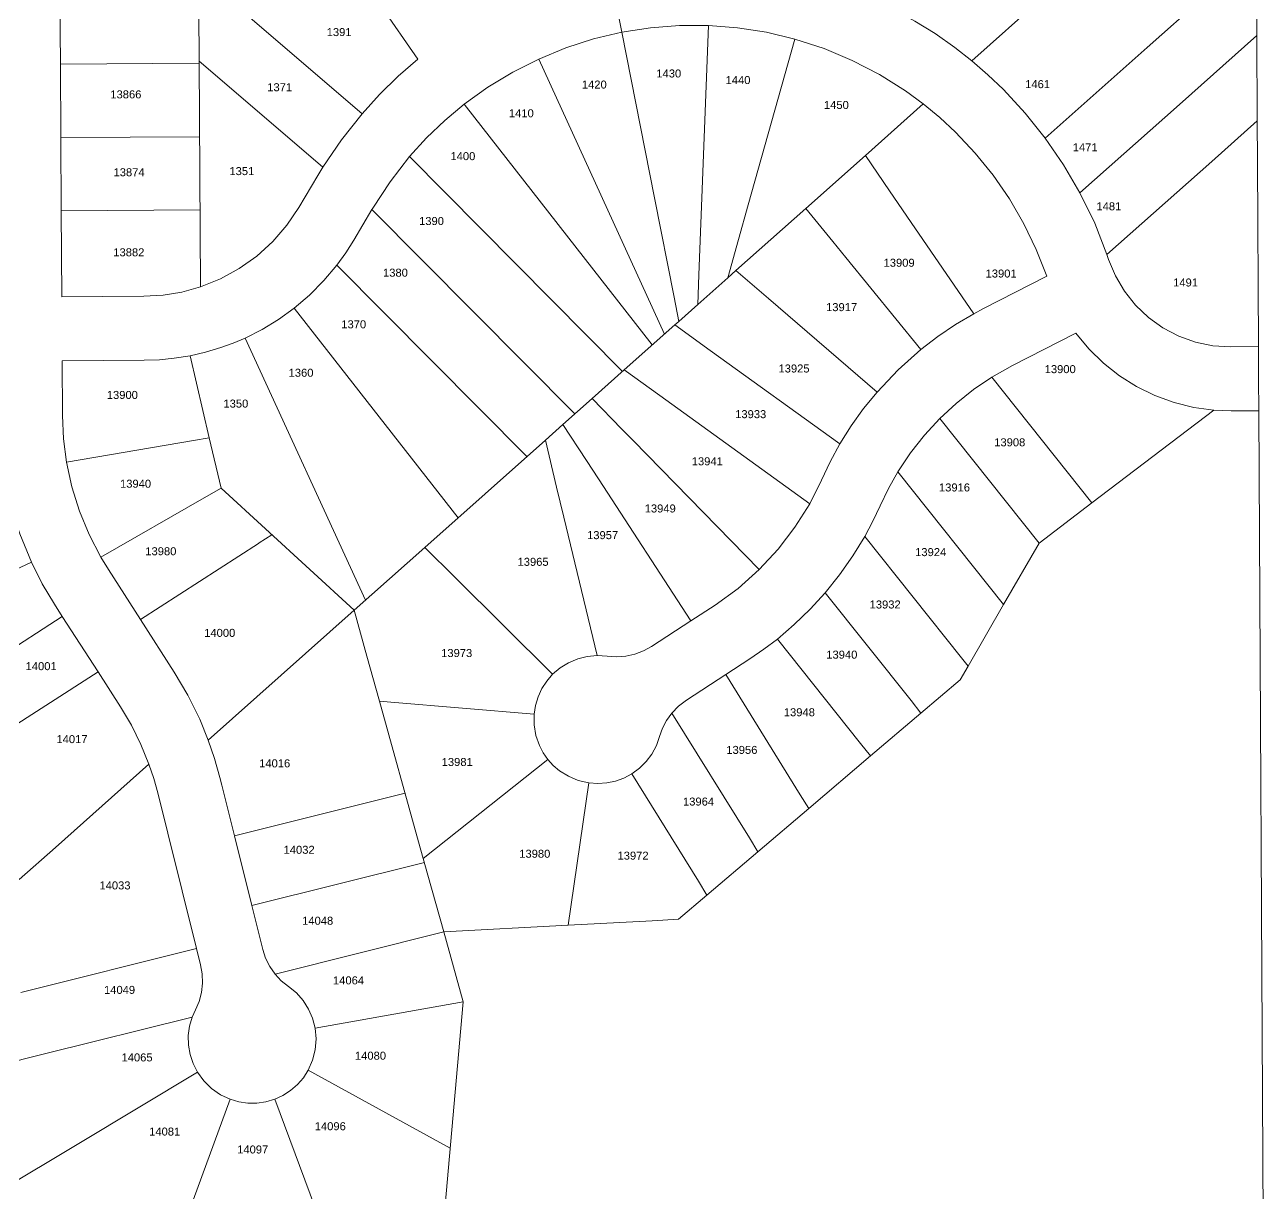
# Model space of a CAD drawing. Header units: feet. Extents: x 865220 to 2866543, y -2240498 to 973965.
# Drawn here: x 2863777 to 2864937, y 966133 to 967228 of the extents above; entities that cross this region are included whole.
import ezdxf
from ezdxf.enums import TextEntityAlignment as Align

# ---------------------------------------------------------------- set-up
doc = ezdxf.new("R2010")
doc.units = ezdxf.units.FT
doc.header["$LTSCALE"] = 0.015
doc.header["$MEASUREMENT"] = 0
doc.layers.add('Dakota County Addresses', color=7, linetype='Continuous')
doc.layers.add('Dakota County Parcels', color=7, linetype='Continuous')
doc.styles.add('Dimensions 100', font='arial.ttf')

# ---------------------------------------------------------------- blocks, each defined once
blk = doc.blocks.new('ACMAP_ANN_TEMPLATE_Dakota County Addresses')
at = {"layer": 'Dakota County Addresses', "style": 'Dimensions 100'}
blk.add_attdef('DakotaCountyAddress', text='', height=50, dxfattribs=at).set_placement((0, 0), align=Align.CENTER)

msp = doc.modelspace()

# ---------------------------------------------------------------- linework, layer by layer
at = {"layer": 'Dakota County Parcels', "lineweight": 5, "ltscale": 100}
for p, q in [((2864930.9, 967297.6), (2864828.5, 967206.5)), ((2864930.9, 967297.6), (2864931.3, 967217.7)), ((2864763.4, 967282.5), (2864664.2, 967194.2)), ((2863809.9, 967191), (2863809.5, 967259.7)), ((2864336.1, 967220.9), (2864330.3, 967250.3)), ((2864336.1, 967220.9), (2864330.3, 967250.3)), ((2863939.9, 967193.8), (2863939.6, 967240.3)), ((2864110.2, 967245.5), (2864145.1, 967195.5)), ((2863985.3, 967236.6), (2864092.7, 967144.4)), ((2864411.2, 967065.7), (2864417.5, 967227.2)), ((2864366.7, 967065.7), (2864336.1, 967220.9)), ((2864454.7, 967059.2), (2864498.2, 967214.5)), ((2864931.3, 967217.7), (2864858.8, 967153.2)), ((2864931.3, 967217.7), (2864931.7, 967137.8)), ((2864664.2, 967194.2), (2864648.2, 967206.7)), ((2864828.5, 967206.5), (2864733.1, 967121.7)), ((2863809.9, 967191), (2863939.9, 967191.8)), ((2863810.4, 967122.2), (2863809.9, 967191)), ((2863941.2, 966982.2), (2863939.9, 967193.8)), ((2863939.9, 967193.8), (2863948.4, 967186.5)), ((2864376.2, 966938), (2864258.3, 967195.8)), ((2863948.4, 967186.5), (2864055.9, 967094.3)), ((2864618.7, 967153.8), (2864602.2, 967165.9)), ((2864364.7, 966927.8), (2864188.5, 967153.4)), ((2864564.5, 967105.5), (2864618.7, 967153.8)), ((2864858.8, 967153.2), (2864765.6, 967070.3)), ((2864931.7, 967137.8), (2864889.1, 967099.8)), ((2864931.7, 967137.8), (2864931.9, 967100.1)), ((2863810.4, 967122.2), (2863940.3, 967123)), ((2863810.8, 967053.5), (2863810.4, 967122.2)), ((2864336.9, 966903), (2864137.3, 967104.3)), ((2864508.6, 967055.8), (2864564.5, 967105.5)), ((2864564.5, 967105.5), (2864587.2, 967072.2)), ((2864889.1, 967099.8), (2864790.9, 967012.5)), ((2864931.9, 967100.1), (2864932.9, 966926.2)), ((2864033.5, 967056.7), (2864051.1, 967086.5)), ((2864055.9, 967094.3), (2864051.1, 967086.5)), ((2864385.1, 966972.7), (2864366.7, 967065.7)), ((2864408.4, 966993.4), (2864411.2, 967065.7)), ((2864587.2, 967072.2), (2864607.5, 967042.6)), ((2863810.8, 967053.5), (2863940.8, 967054.3)), ((2863811.3, 966972.9), (2863810.8, 967053.5)), ((2864085.1, 967026.1), (2864102, 967054.6)), ((2864102, 967054.6), (2864102.8, 967055.9)), ((2864292, 966863.1), (2864102, 967054.6)), ((2864443.2, 966997.6), (2864508.6, 967055.8)), ((2864445.6, 967026.5), (2864454.7, 967059.2)), ((2864508.6, 967055.8), (2864533.9, 967024.8)), ((2864607.5, 967042.6), (2864666, 966957.1)), ((2864435.6, 966990.8), (2864445.6, 967026.5)), ((2864533.9, 967024.8), (2864546.1, 967009.8)), ((2864546.1, 967009.8), (2864616.5, 966923.6)), ((2864247.1, 966823.1), (2864069.1, 967002.6)), ((2864407.3, 966965.7), (2864408.4, 966993.4)), ((2864435.6, 966990.8), (2864443.2, 966997.6)), ((2864443.2, 966997.6), (2864473.8, 966971.3)), ((2864407.3, 966965.7), (2864435.6, 966990.8)), ((2864734.5, 966992.2), (2864675.3, 966962)), ((2863811.3, 966972.9), (2863888.3, 966973.4)), ((2864389.6, 966949.9), (2864385.1, 966972.7)), ((2864473.8, 966971.3), (2864575.4, 966883.6)), ((2864473.8, 966971.3), (2864473.8, 966971.3)), ((2864182.7, 966765.9), (2864029, 966962.3)), ((2864389.6, 966949.9), (2864407.3, 966965.7)), ((2864675.3, 966962), (2864666, 966957.1)), ((2864385.9, 966946.6), (2864389.6, 966949.9)), ((2864338.4, 966904.4), (2864385.9, 966946.6)), ((2864385.9, 966946.6), (2864419.1, 966922.7)), ((2864761.8, 966938.7), (2864702.5, 966908.5)), ((2864095.8, 966688.6), (2863983.1, 966934.3)), ((2864932.9, 966926.2), (2864906.9, 966926.1)), ((2864932.9, 966926.2), (2864933, 966896.2)), ((2863811.6, 966912.9), (2863888.6, 966913.4)), ((2863811.6, 966912.9), (2863811.9, 966861.6)), ((2863916.7, 966915.3), (2863931.5, 966917.7)), ((2863949.5, 966840.7), (2863931.5, 966917.7)), ((2864419.1, 966922.7), (2864540.6, 966835)), ((2864308.3, 966877.6), (2864338.4, 966904.4)), ((2864338.4, 966904.4), (2864371.7, 966880.5)), ((2864702.5, 966908.5), (2864682.9, 966897.5)), ((2864776.8, 966779.7), (2864682.9, 966897.5)), ((2864933, 966896.2), (2864933.2, 966866.2)), ((2864281, 966853.3), (2864308.3, 966877.6)), ((2864308.3, 966877.6), (2864336.2, 966848.9)), ((2864371.7, 966880.5), (2864371.7, 966880.5)), ((2864371.7, 966880.5), (2864512.3, 966779)), ((2864776.8, 966779.7), (2864891.2, 966866.7)), ((2864891.2, 966866.7), (2864907.3, 966866.1)), ((2864933.2, 966866.2), (2864907.3, 966866.1)), ((2864933.2, 966866.2), (2864937.4, 966085.5)), ((2864727.5, 966742.1), (2864634.3, 966859)), ((2864264.5, 966838.6), (2864281, 966853.3)), ((2864281, 966853.3), (2864303, 966819.4)), ((2864336.2, 966848.9), (2864346.9, 966838.1)), ((2863934.7, 966838.2), (2863815.8, 966817.9)), ((2863949.5, 966840.7), (2863934.7, 966838.2)), ((2863960.5, 966793.6), (2863949.5, 966840.7)), ((2864151.5, 966738.1), (2864264.5, 966838.6)), ((2864264.5, 966838.6), (2864275.1, 966794.5)), ((2864346.9, 966838.1), (2864465, 966717.2)), ((2864303, 966819.4), (2864314.2, 966802.2)), ((2864694.1, 966684.5), (2864594.9, 966808.9)), ((2864314.2, 966802.2), (2864400.8, 966669.2)), ((2864512.3, 966779), (2864523.3, 966801.2)), ((2863946.9, 966785.8), (2863847.8, 966728.9)), ((2863960.5, 966793.6), (2863946.9, 966785.8)), ((2863946.9, 966785.8), (2863946.9, 966785.8)), ((2864085.2, 966679.1), (2863960.5, 966793.6)), ((2864275.1, 966794.5), (2864281.8, 966766.5)), ((2864727.5, 966742.1), (2864776.8, 966779.7)), ((2864281.8, 966766.5), (2864313, 966636.7)), ((2864008.2, 966749.8), (2863996.3, 966742.2)), ((2863995.6, 966741.7), (2863884.9, 966670.5)), ((2863996.3, 966742.2), (2863995.6, 966741.7)), ((2864085.2, 966679.1), (2864151.5, 966738.1)), ((2864151.5, 966738.1), (2864179.9, 966709.9)), ((2864654.5, 966634.7), (2864563.9, 966748.4)), ((2864694.1, 966684.5), (2864727.5, 966742.1)), ((2863847.8, 966728.9), (2863854.9, 966717.2)), ((2863676.6, 966675.1), (2863782.7, 966724.1)), ((2863854.9, 966717.2), (2863884.9, 966670.5)), ((2864179.9, 966709.9), (2864271.3, 966619.1)), ((2864179.9, 966709.9), (2864179.9, 966709.9)), ((2864607.3, 966594.6), (2864526.8, 966695.5)), ((2863804.4, 966684.7), (2863811.7, 966673.4)), ((2864660.8, 966626.9), (2864694.1, 966684.5)), ((2863716.9, 966612.5), (2863811.7, 966673.4)), ((2863811.7, 966673.4), (2863845.2, 966621.3)), ((2863884.9, 966670.5), (2863916.7, 966621.1)), ((2864085.2, 966679.1), (2863948.5, 966557.5)), ((2864097.2, 966636.2), (2864085.2, 966679.1)), ((2864400.8, 966669.2), (2864364, 966645.2)), ((2864560, 966554.4), (2864482, 966652.2)), ((2864109, 966593.8), (2864097.2, 966636.2)), ((2864322.5, 966636.1), (2864313, 966636.7)), ((2864456.3, 966633.7), (2864433.6, 966618.9)), ((2864660.8, 966626.9), (2864654.5, 966634.7)), ((2864653.3, 966614), (2864660.8, 966626.9)), ((2863750.7, 966560.5), (2863845.2, 966621.3)), ((2863845.2, 966621.3), (2863866.3, 966588.6)), ((2864433.6, 966618.9), (2864396.7, 966594.9)), ((2864503.5, 966506.3), (2864433.6, 966618.9)), ((2864616.6, 966582.8), (2864653.3, 966614)), ((2864109, 966593.8), (2864119.6, 966593)), ((2864145.7, 966462.1), (2864109, 966593.8)), ((2864119.6, 966593), (2864254, 966581.7)), ((2864616.6, 966582.8), (2864607.3, 966594.6)), ((2863948.5, 966557.5), (2863940.5, 966577.2)), ((2864455.8, 966465.7), (2864383.1, 966582.7)), ((2864569.4, 966542.6), (2864616.6, 966582.8)), ((2864569.4, 966542.6), (2864560, 966554.4)), ((2864511.5, 966493.4), (2864569.4, 966542.6)), ((2863805.2, 966456.8), (2863892.9, 966534.8)), ((2864150, 966446.4), (2864266.9, 966539.4)), ((2863959.4, 966522.5), (2863961.2, 966515.3)), ((2864285.9, 966383.9), (2864305.2, 966517.4)), ((2864408, 966425.1), (2864345.5, 966525.8)), ((2863901.2, 966508), (2863910.6, 966470.2)), ((2863961.2, 966515.3), (2863973, 966467.8)), ((2864133, 966507.8), (2863973, 966467.8)), ((2864511.5, 966493.4), (2864503.5, 966506.3)), ((2864463.8, 966452.8), (2864511.5, 966493.4)), ((2863910.6, 966470.2), (2863937.6, 966362.2)), ((2863973, 966467.8), (2863989.4, 966402.3)), ((2864150, 966446.4), (2864145.7, 966462.1)), ((2864463.8, 966452.8), (2864455.8, 966465.7)), ((2863771.4, 966426.7), (2863805.2, 966456.8)), ((2864416, 966412.2), (2864463.8, 966452.8)), ((2864151.1, 966442.7), (2863989.4, 966402.3)), ((2864154.4, 966430.8), (2864150, 966446.4)), ((2864169.2, 966377.7), (2864154.4, 966430.8)), ((2864416, 966412.2), (2864408, 966425.1)), ((2863989.4, 966402.3), (2863999.6, 966361.3)), ((2864389.4, 966389.5), (2864416, 966412.2)), ((2864169.2, 966377.7), (2864285.9, 966383.9)), ((2864285.9, 966383.9), (2864364.6, 966388.2)), ((2864364.6, 966388.2), (2864389.4, 966389.5)), ((2864169.2, 966377.7), (2864011.1, 966338.2)), ((2864187.4, 966312.1), (2864169.2, 966377.7)), ((2863772.7, 966321), (2863937.6, 966362.2)), ((2863937.6, 966362.2), (2863941.4, 966346.8)), ((2864187.4, 966312.2), (2864048.8, 966287.6)), ((2864167.7, 966088.4), (2864187.4, 966312.1)), ((2863794.9, 966263.3), (2863933.5, 966297.9)), ((2863936.5, 966304.7), (2863933.5, 966297.9)), ((2863632.3, 966222.7), (2863794.9, 966263.3)), ((2863827.2, 966179.5), (2863938.3, 966246.2)), ((2864175.3, 966175), (2864042.3, 966248.2)), ((2863925.3, 966101.4), (2863969.1, 966220.8)), ((2864054.3, 966104.6), (2864010.8, 966220.9)), ((2863678.6, 966090.3), (2863827.2, 966179.5))]:
    msp.add_line(p, q, dxfattribs=at)
for points in [[(2864648.2, 967206.7), (2864629.8, 967219.6), (2864610.8, 967231.4), (2864591.2, 967242.2)], [(2864417.5, 967227.2), (2864390.2, 967227.2), (2864363, 967225.1), (2864336.1, 967220.9)], [(2864498.2, 967214.5), (2864471.7, 967220.9), (2864444.7, 967225.1), (2864417.5, 967227.2)], [(2864336.1, 967220.9), (2864309.5, 967214.6), (2864283.6, 967206.2), (2864258.3, 967195.8)], [(2864602.2, 967165.9), (2864577.8, 967181.2), (2864552.2, 967194.5), (2864525.7, 967205.6), (2864498.2, 967214.5)], [(2864145.1, 967195.5), (2864126.6, 967179.6), (2864109.1, 967162.5), (2864092.7, 967144.4)], [(2864258.3, 967195.8), (2864234, 967183.5), (2864210.6, 967169.3), (2864188.5, 967153.4)], [(2864694, 967167.2), (2864679.4, 967181.1), (2864664.2, 967194.2)], [(2864733.1, 967121.7), (2864714.4, 967145.2), (2864694, 967167.2)], [(2864092.7, 967144.4), (2864073.3, 967120.1), (2864055.9, 967094.3)], [(2864188.5, 967153.4), (2864170.3, 967138.2), (2864153.2, 967121.8), (2864137.3, 967104.3)], [(2864649.1, 967127.2), (2864634.3, 967140.9), (2864618.7, 967153.8)], [(2864734.5, 966992.2), (2864724.7, 967017.2), (2864713.1, 967041.4), (2864699.6, 967064.6), (2864684.4, 967086.8), (2864667.5, 967107.7), (2864649.1, 967127.2)], [(2864765.6, 967070.3), (2864750.3, 967096.6), (2864733.1, 967121.7)], [(2864137.3, 967104.3), (2864119, 967080.8), (2864102.8, 967055.9)], [(2864790.9, 967012.5), (2864779.4, 967041.9), (2864765.6, 967070.3)], [(2863941.2, 966982.2), (2863959.9, 966989.7), (2863977.6, 966999.4), (2863994.1, 967011.1), (2864009, 967024.7), (2864022.2, 967040), (2864033.5, 967056.7)], [(2864069.1, 967002.6), (2864077.5, 967014.1), (2864085.1, 967026.1)], [(2864792.5, 967007.9), (2864792.5, 967007.9), (2864790.9, 967012.5)], [(2864792.5, 967007.9), (2864798.9, 966992.5), (2864807.4, 966978.1), (2864817.8, 966965.1), (2864829.9, 966953.6), (2864843.4, 966943.9), (2864858.2, 966936.1), (2864873.9, 966930.5), (2864890.3, 966927.1), (2864906.9, 966926.1)], [(2864029, 966962.3), (2864043.5, 966974.6), (2864056.9, 966988.1), (2864069.1, 967002.6)], [(2863888.3, 966973.4), (2863906.2, 966974.4), (2863923.9, 966977.4), (2863941.2, 966982.2)], [(2863983.1, 966934.3), (2863999.1, 966942.4), (2864014.5, 966951.8), (2864029, 966962.3)], [(2864666, 966957.1), (2864648.9, 966946.9), (2864632.3, 966935.7), (2864616.5, 966923.6)], [(2864761.8, 966938.7), (2864774, 966924.1), (2864787.6, 966910.7), (2864802.6, 966898.9), (2864818.7, 966888.8), (2864835.9, 966880.4), (2864853.8, 966873.9), (2864872.3, 966869.3), (2864891.2, 966866.7)], [(2863931.5, 966917.7), (2863946, 966921), (2863960.2, 966925.3)], [(2863960.2, 966925.3), (2863971.8, 966929.5), (2863983.1, 966934.3)], [(2864616.5, 966923.6), (2864595.1, 966904.5), (2864575.4, 966883.6)], [(2863888.6, 966913.4), (2863902.7, 966913.9), (2863916.7, 966915.3)], [(2864682.9, 966897.5), (2864665.8, 966885.9), (2864649.5, 966873), (2864634.3, 966859)], [(2864575.4, 966883.6), (2864562.8, 966868.1), (2864551.2, 966851.9), (2864540.6, 966835)], [(2863811.9, 966861.6), (2863813, 966839.7), (2863815.8, 966817.9)], [(2864634.3, 966859), (2864619.9, 966843.3), (2864606.7, 966826.6), (2864594.9, 966808.9)], [(2864540.6, 966835), (2864531.5, 966818.4), (2864523.3, 966801.2)], [(2863815.8, 966817.9), (2863820.8, 966794.7), (2863827.8, 966772), (2863836.8, 966750), (2863847.8, 966728.9)], [(2864594.9, 966808.9), (2864586, 966793.3), (2864578.2, 966777)], [(2863763.1, 966778.1), (2863771.8, 966750.7), (2863782.7, 966724.1)], [(2864465, 966717.2), (2864482.7, 966736.3), (2864498.5, 966756.9), (2864512.3, 966779)], [(2864563.9, 966748.4), (2864571.4, 966762.5), (2864578.2, 966777)], [(2864526.8, 966695.5), (2864540.3, 966712.3), (2864552.7, 966730), (2864563.9, 966748.4)], [(2863782.7, 966724.1), (2863792.9, 966704), (2863804.4, 966684.7)], [(2864423.6, 966684), (2864445.1, 966699.6), (2864465, 966717.2)], [(2864482, 966652.2), (2864497.8, 966665.7), (2864512.8, 966680.1), (2864526.8, 966695.5)], [(2864423.6, 966684), (2864423.6, 966684), (2864400.8, 966669.2)], [(2864322.5, 966636.1), (2864331.2, 966635.5), (2864339.8, 966636.1), (2864348.3, 966637.9), (2864356.4, 966641), (2864364, 966645.2)], [(2864456.3, 966633.7), (2864469.4, 966642.6), (2864482, 966652.2)], [(2864313, 966636.7), (2864303.8, 966635.9), (2864294.8, 966633.6), (2864286.2, 966630), (2864278.3, 966625.1), (2864271.3, 966619.1)], [(2863940.5, 966577.2), (2863929.4, 966599.6), (2863916.7, 966621.1)], [(2864271.3, 966619.1), (2864265.8, 966612.7), (2864261.2, 966605.7), (2864257.7, 966598), (2864255.3, 966590), (2864254, 966581.7)], [(2863892.9, 966534.8), (2863885.4, 966553.4), (2863876.5, 966571.4), (2863866.3, 966588.6)], [(2864396.7, 966594.9), (2864389.4, 966589.3), (2864383.1, 966582.7)], [(2864254, 966581.7), (2864254, 966571.7), (2864255.7, 966561.8), (2864259, 966552.3)], [(2864383.1, 966582.7), (2864378.2, 966575.9), (2864374.4, 966568.5), (2864371.6, 966560.7)], [(2863959.4, 966522.5), (2863954.4, 966540.2), (2863948.5, 966557.5)], [(2864259, 966552.3), (2864262.5, 966545.6), (2864266.9, 966539.4)], [(2864345.5, 966525.8), (2864352.7, 966531), (2864359, 966537.3), (2864364.4, 966544.4), (2864368.6, 966552.3), (2864371.6, 966560.7)], [(2863901.2, 966508), (2863897.4, 966521.5), (2863892.9, 966534.8)], [(2864266.9, 966539.4), (2864271.9, 966533.8), (2864277.7, 966528.8)], [(2864277.7, 966528.8), (2864286.2, 966523.5), (2864295.4, 966519.6), (2864305.2, 966517.4)], [(2864305.2, 966517.4), (2864313.6, 966516.8), (2864322, 966517.3), (2864330.2, 966519), (2864338.1, 966521.9), (2864345.5, 966525.8)], [(2863999.6, 966361.3), (2864002.3, 966353.1), (2864006.2, 966345.3), (2864011.1, 966338.2)], [(2863936.5, 966304.7), (2863939.9, 966312.6), (2863942.1, 966321), (2863943.1, 966329.6), (2863942.9, 966338.3), (2863941.4, 966346.8)], [(2864011.1, 966338.2), (2864017, 966331.9), (2864023.8, 966326.5)], [(2864048.8, 966287.6), (2864046.4, 966296.8), (2864042.6, 966305.4), (2864037.5, 966313.4), (2864031.1, 966320.5), (2864023.8, 966326.5)], [(2863933.5, 966297.9), (2863931, 966289.3), (2863929.8, 966280.5), (2863930, 966271.5), (2863931.5, 966262.7), (2863934.3, 966254.2), (2863938.3, 966246.2)], [(2864042.3, 966248.2), (2864046.4, 966257.5), (2864048.9, 966267.3), (2864049.7, 966277.4), (2864048.8, 966287.6)], [(2863938.3, 966246.2), (2863944.3, 966238), (2863951.5, 966230.8), (2863959.9, 966225.1), (2863969.1, 966220.8)], [(2864010.8, 966220.9), (2864018.5, 966224.4), (2864025.7, 966229), (2864032.1, 966234.6), (2864037.7, 966241), (2864042.3, 966248.2)], [(2863969.1, 966220.8), (2863977.3, 966218.4), (2863985.7, 966217.2), (2863994.2, 966217.3), (2864002.6, 966218.5), (2864010.8, 966220.9)]]:
    msp.add_lwpolyline(points, dxfattribs=at)

# ---------------------------------------------------------------- block references
at = {"layer": 'Dakota County Addresses', "lineweight": 5, "ltscale": 100, "xscale": 0.15, "yscale": 0.15, "zscale": 0.15}
for p, values in [((2864071.2, 967217.3), {'DakotaCountyAddress': '1391'}), ((2864380.2, 967178.5), {'DakotaCountyAddress': '1430'}), ((2864445.1, 967172.3), {'DakotaCountyAddress': '1440'}), ((2864015.5, 967165.6), {'DakotaCountyAddress': '1371'}), ((2864310.4, 967168.1), {'DakotaCountyAddress': '1420'}), ((2864725.9, 967168.5), {'DakotaCountyAddress': '1461'}), ((2863871.3, 967158.9), {'DakotaCountyAddress': '13866'}), ((2864537.3, 967149), {'DakotaCountyAddress': '1450'}), ((2864242, 967141.2), {'DakotaCountyAddress': '1410'}), ((2864770.5, 967109.3), {'DakotaCountyAddress': '1471'}), ((2864187.2, 967101), {'DakotaCountyAddress': '1400'}), ((2863874.3, 967085.9), {'DakotaCountyAddress': '13874'}), ((2863980, 967087), {'DakotaCountyAddress': '1351'}), ((2864792.7, 967054), {'DakotaCountyAddress': '1481'}), ((2864157.8, 967040.2), {'DakotaCountyAddress': '1390'}), ((2863874.1, 967010.9), {'DakotaCountyAddress': '13882'}), ((2864596.1, 967001.1), {'DakotaCountyAddress': '13909'}), ((2864124, 966991.8), {'DakotaCountyAddress': '1380'}), ((2864691.7, 966991), {'DakotaCountyAddress': '13901'}), ((2864864.6, 966982.6), {'DakotaCountyAddress': '1491'}), ((2864542.2, 966959.5), {'DakotaCountyAddress': '13917'}), ((2864084.9, 966943.4), {'DakotaCountyAddress': '1370'}), ((2864035.5, 966898), {'DakotaCountyAddress': '1360'}), ((2864497.6, 966902), {'DakotaCountyAddress': '13925'}), ((2864747.1, 966901.4), {'DakotaCountyAddress': '13900'}), ((2863868, 966877.2), {'DakotaCountyAddress': '13900'}), ((2863974.4, 966869.1), {'DakotaCountyAddress': '1350'}), ((2864457, 966859.2), {'DakotaCountyAddress': '13933'}), ((2864699.8, 966832.8), {'DakotaCountyAddress': '13908'}), ((2864416.3, 966815), {'DakotaCountyAddress': '13941'}), ((2863880.4, 966794), {'DakotaCountyAddress': '13940'}), ((2864648, 966790.5), {'DakotaCountyAddress': '13916'}), ((2864372.2, 966770.8), {'DakotaCountyAddress': '13949'}), ((2864318.2, 966745.8), {'DakotaCountyAddress': '13957'}), ((2863904.1, 966730.7), {'DakotaCountyAddress': '13980'}), ((2864253, 966720.8), {'DakotaCountyAddress': '13965'}), ((2864625.7, 966729.9), {'DakotaCountyAddress': '13924'}), ((2864583, 966680.8), {'DakotaCountyAddress': '13932'}), ((2863959.3, 966654.2), {'DakotaCountyAddress': '14000'}), ((2864181.4, 966635.3), {'DakotaCountyAddress': '13973'}), ((2864542.4, 966633.8), {'DakotaCountyAddress': '13940'}), ((2863791.9, 966623), {'DakotaCountyAddress': '14001'}), ((2864502.6, 966579.8), {'DakotaCountyAddress': '13948'}), ((2863820.8, 966554.6), {'DakotaCountyAddress': '14017'}), ((2864181.9, 966533.2), {'DakotaCountyAddress': '13981'}), ((2864448.7, 966544.5), {'DakotaCountyAddress': '13956'}), ((2864010.8, 966531.9), {'DakotaCountyAddress': '14016'}), ((2864408.1, 966496.1), {'DakotaCountyAddress': '13964'}), ((2864033.7, 966450.9), {'DakotaCountyAddress': '14032'}), ((2864254.6, 966447.2), {'DakotaCountyAddress': '13980'}), ((2864346.7, 966445.4), {'DakotaCountyAddress': '13972'}), ((2863861.1, 966417.5), {'DakotaCountyAddress': '14033'}), ((2864051.1, 966384.4), {'DakotaCountyAddress': '14048'}), ((2864080, 966328.5), {'DakotaCountyAddress': '14064'}), ((2863865.4, 966319.6), {'DakotaCountyAddress': '14049'}), ((2863881.8, 966256.3), {'DakotaCountyAddress': '14065'}), ((2864100.6, 966257.9), {'DakotaCountyAddress': '14080'}), ((2863907.7, 966186.8), {'DakotaCountyAddress': '14081'}), ((2864062.9, 966191.8), {'DakotaCountyAddress': '14096'}), ((2863990.2, 966170), {'DakotaCountyAddress': '14097'})]:
    msp.add_blockref('ACMAP_ANN_TEMPLATE_Dakota County Addresses', p, dxfattribs=at).add_auto_attribs(values)

doc.saveas('drawing.dxf')
